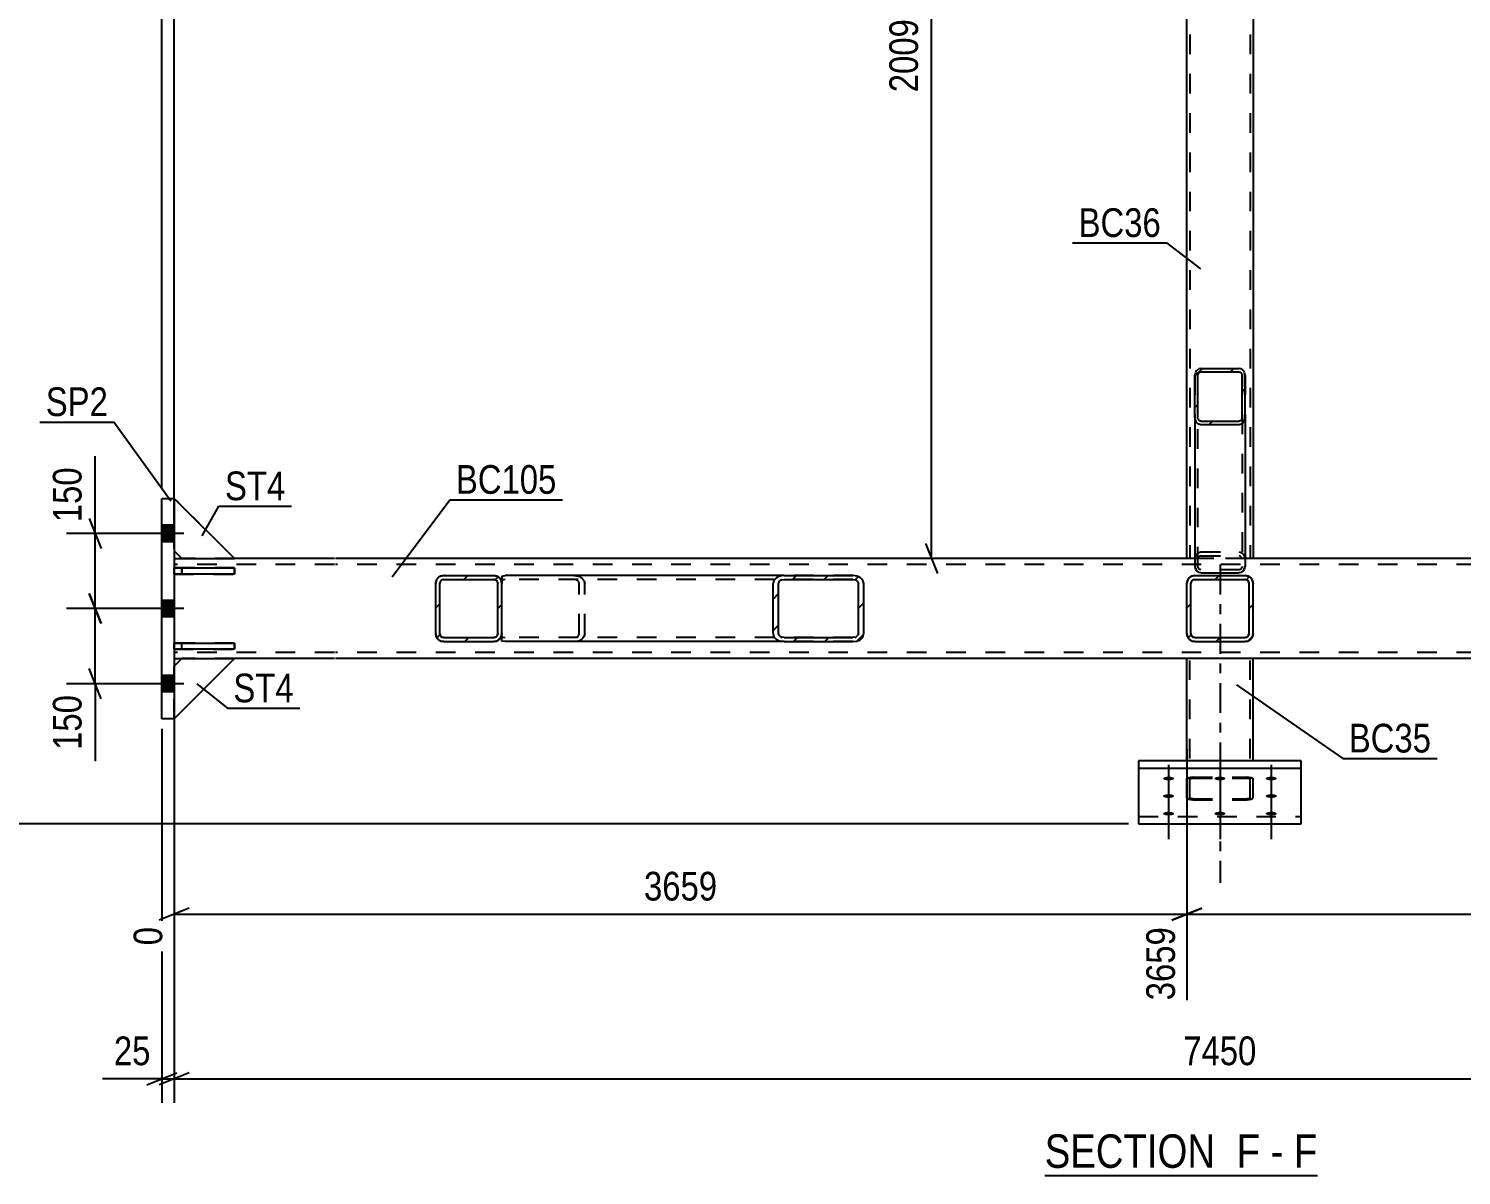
# Model space of a CAD drawing. Header units: millimetres. Extents: x -98 to 743, y -243 to 351.
# Drawn here: x 266.9 to 410, y 121.7 to 236.2 of the extents above; entities that cross this region are included whole.
import ezdxf

# ---------------------------------------------------------------- set-up
doc = ezdxf.new("R2010")
doc.units = ezdxf.units.MM
doc.linetypes.add('DXK_LINE_DOT2', pattern=[3.9198, 1.9599, -1.9599])
doc.linetypes.add('DXK_LINE_DOT3', pattern=[5.9187, 2.979, -0.9799, 0.9799, -0.9799])
doc.styles.add('Arial Narrow', font='ARIALN.TTF', dxfattribs={"height": 0.2})

# ---------------------------------------------------------------- blocks, each defined once
blk = doc.blocks.new('Unknown-389632146-16 - 25116')
at = {"color": 6, "linetype": 'Continuous'}
blk.add_line((368.37, 121.73), (395.59, 121.73), dxfattribs=at)
at = {"color": 0, "linetype": 'Continuous'}
for points in [[(386.48, 122.48), (386.48, 125.98), (368.37, 125.98), (368.37, 122.48)], [(389.87, 122.48), (389.87, 125.98), (387.53, 125.98), (387.53, 122.48)], [(392.19, 122.48), (392.19, 125.98), (390.92, 125.98), (390.92, 122.48)], [(395.59, 122.48), (395.59, 125.98), (393.24, 125.98), (393.24, 122.48)]]:
    blk.add_wipeout(points, dxfattribs=at)
at = {"color": 7, "linetype": 'Continuous', "style": 'Arial Narrow'}
for s, p in [('SECTION ', (368.37, 122.48)), ('F', (387.53, 122.48)), ('F', (393.24, 122.48)), ('-', (390.92, 122.48))]:
    blk.add_text(s, height=3.34, dxfattribs=at).set_placement(p)
blk = doc.blocks.new('Part-389632146-25126 - 25116')
at = {"linetype": 'Continuous'}
h = blk.add_hatch(dxfattribs=at)
h.set_pattern_fill('', scale=0.7, style=0, pattern_type=0)
h.set_pattern_definition([(45, (387.995, 196.748), (-1.57154, 1.57154), [])])
h.paths.add_polyline_path([(387.77, 196.7), (387.99, 196.75), (388.19, 196.89), (388.32, 197.11), (388.37, 197.37), (388.37, 201.62), (388.32, 201.87), (388.19, 202.09), (387.99, 202.24), (387.77, 202.29), (383.97, 202.29), (383.74, 202.24), (383.54, 202.09), (383.41, 201.87), (383.37, 201.62), (383.37, 197.37), (383.41, 197.11), (383.54, 196.89), (383.74, 196.75), (383.97, 196.7)])
h.paths.add_polyline_path([(383.85, 197.06), (383.75, 197.13), (383.69, 197.24), (383.67, 197.37), (383.67, 201.62), (383.69, 201.75), (383.75, 201.85), (383.85, 201.93), (383.97, 201.95), (387.77, 201.95), (387.88, 201.93), (387.98, 201.85), (388.04, 201.75), (388.07, 201.62), (388.07, 197.37), (388.04, 197.24), (387.98, 197.13), (387.88, 197.06), (387.77, 197.03), (383.97, 197.03)])
at = {"color": 2, "linetype": 'Continuous'}
for p, q in [((383.41, 201.87), (383.37, 201.62)), ((383.67, 201.62), (383.69, 201.75)), ((383.69, 201.75), (383.75, 201.85)), ((383.97, 202.29), (383.74, 202.24)), ((383.75, 201.85), (383.85, 201.93)), ((383.85, 201.93), (383.97, 201.95)), ((383.97, 202.29), (387.77, 202.29)), ((383.97, 201.95), (387.77, 201.95)), ((387.99, 202.24), (387.77, 202.29)), ((387.77, 201.95), (387.88, 201.93)), ((387.88, 201.93), (387.98, 201.85)), ((387.98, 201.85), (388.04, 201.75)), ((388.04, 201.75), (388.07, 201.62)), ((388.37, 201.62), (388.32, 201.87)), ((383.37, 197.37), (383.37, 201.62)), ((383.67, 197.37), (383.67, 201.62)), ((388.07, 197.37), (388.07, 201.62)), ((388.37, 197.37), (388.37, 201.62)), ((383.37, 197.37), (383.37, 182.51)), ((383.37, 197.37), (383.41, 197.11)), ((383.69, 197.24), (383.67, 197.37)), ((383.75, 197.13), (383.69, 197.24)), ((383.74, 196.75), (383.97, 196.7)), ((383.85, 197.06), (383.75, 197.13)), ((383.97, 197.03), (383.85, 197.06)), ((383.97, 197.03), (387.77, 197.03)), ((383.97, 196.7), (387.77, 196.7)), ((387.88, 197.06), (387.77, 197.03)), ((387.77, 196.7), (387.99, 196.75)), ((387.98, 197.13), (387.88, 197.06)), ((388.04, 197.24), (387.98, 197.13)), ((388.07, 197.37), (388.04, 197.24)), ((388.32, 197.11), (388.37, 197.37)), ((388.37, 197.37), (388.37, 182.51)), ((383.37, 182.51), (383.41, 182.28)), ((383.41, 182.28), (383.52, 182.12)), ((383.54, 182.07), (383.52, 182.12)), ((383.74, 181.93), (383.54, 182.07)), ((383.97, 181.88), (383.74, 181.93)), ((383.97, 181.88), (387.77, 181.88)), ((387.99, 181.93), (387.77, 181.88)), ((388.19, 182.07), (387.99, 181.93)), ((388.21, 182.12), (388.19, 182.07)), ((388.21, 182.12), (388.32, 182.28)), ((388.32, 182.28), (388.37, 182.51))]:
    blk.add_line(p, q, dxfattribs=at)
at = {"color": 7, "linetype": 'DXK_LINE_DOT2'}
for p, q in [((383.37, 201.62), (383.37, 197.37)), ((383.67, 182.51), (383.67, 201.62)), ((388.07, 201.62), (388.07, 182.51)), ((388.37, 201.62), (388.37, 197.37)), ((383.37, 183.32), (383.39, 183.32)), ((383.69, 183.32), (383.37, 183.32)), ((383.39, 183.32), (383.41, 183.49)), ((383.41, 183.49), (383.54, 183.75)), ((383.54, 183.75), (383.74, 183.93)), ((383.67, 183.32), (383.69, 183.32)), ((383.75, 183.46), (383.69, 183.33)), ((383.69, 183.33), (383.69, 183.32)), ((383.74, 183.93), (383.97, 183.99)), ((383.85, 183.55), (383.75, 183.46)), ((383.97, 183.58), (383.85, 183.55)), ((383.97, 183.99), (387.77, 183.99)), ((383.97, 183.58), (387.77, 183.58)), ((387.77, 183.99), (387.99, 183.93)), ((387.88, 183.55), (387.77, 183.58)), ((387.98, 183.46), (387.88, 183.55)), ((388.04, 183.33), (387.98, 183.46)), ((387.99, 183.93), (388.19, 183.75)), ((388.04, 183.32), (388.04, 183.33)), ((388.04, 183.32), (388.07, 183.32)), ((388.37, 183.32), (388.04, 183.32)), ((388.19, 183.75), (388.32, 183.49)), ((388.32, 183.49), (388.34, 183.32)), ((388.34, 183.32), (388.37, 183.32)), ((383.69, 182.39), (383.67, 182.51)), ((383.75, 182.29), (383.69, 182.39)), ((383.85, 182.23), (383.75, 182.29)), ((383.97, 182.2), (383.85, 182.23)), ((387.77, 182.2), (383.97, 182.2)), ((387.88, 182.23), (387.77, 182.2)), ((387.98, 182.29), (387.88, 182.23)), ((388.04, 182.39), (387.98, 182.29)), ((388.07, 182.51), (388.04, 182.39))]:
    blk.add_line(p, q, dxfattribs=at)
at = {"color": 2, "linetype": 'Continuous'}
for centre, start, end in [((384.01, 201.66), 115.8178, 160.5663), ((387.72, 201.66), 19.4337, 64.1822), ((384.01, 197.32), 199.4337, 244.1822), ((387.72, 197.32), 295.8178, 340.5663)]:
    blk.add_arc(centre, 0.64, start, end, dxfattribs=at)
blk = doc.blocks.new('Part-389632146-25118 - 25116')
at = {"linetype": 'Continuous'}
h = blk.add_hatch(dxfattribs=at)
h.set_pattern_fill('', scale=0.7, style=0, pattern_type=0)
h.set_pattern_definition([(45, (349.6279, 175.0765), (-1.57154, 1.57154), [])])
h.paths.add_polyline_path([(349.21, 175.02), (349.63, 175.08), (349.98, 175.25), (350.22, 175.51), (350.31, 175.82), (350.31, 180.82), (350.22, 181.12), (349.98, 181.38), (349.63, 181.55), (349.21, 181.62), (342.34, 181.62), (341.92, 181.55), (341.57, 181.38), (341.33, 181.12), (341.25, 180.82), (341.25, 175.82), (341.33, 175.51), (341.57, 175.25), (341.92, 175.08), (342.34, 175.02)])
h.paths.add_polyline_path([(342.13, 175.45), (341.96, 175.53), (341.84, 175.66), (341.79, 175.82), (341.79, 180.82), (341.84, 180.97), (341.96, 181.1), (342.13, 181.19), (342.34, 181.22), (349.21, 181.22), (349.42, 181.19), (349.6, 181.1), (349.71, 180.97), (349.76, 180.82), (349.76, 175.82), (349.71, 175.66), (349.6, 175.53), (349.42, 175.45), (349.21, 175.42), (342.34, 175.42)])
at = {"color": 2, "linetype": 'Continuous'}
for p, q in [((314.16, 181.57), (314.48, 181.62)), ((314.16, 181.57), (314.16, 180.82)), ((342.34, 181.62), (314.48, 181.62)), ((341.33, 181.12), (341.25, 180.82)), ((341.25, 175.82), (341.25, 180.82)), ((341.79, 180.82), (341.84, 180.97)), ((341.79, 175.82), (341.79, 180.82)), ((342.34, 181.62), (341.92, 181.55)), ((342.13, 181.19), (342.34, 181.22)), ((342.34, 181.62), (349.21, 181.62)), ((342.34, 181.22), (349.21, 181.22)), ((349.63, 181.55), (349.21, 181.62)), ((349.21, 181.22), (349.42, 181.19)), ((349.71, 180.97), (349.76, 180.82)), ((349.76, 175.82), (349.76, 180.82)), ((350.31, 180.82), (350.22, 181.12)), ((350.31, 175.82), (350.31, 180.82)), ((314.16, 175.08), (314.16, 175.82)), ((314.16, 175.06), (314.16, 175.08)), ((314.48, 175.02), (314.16, 175.06)), ((342.34, 175.02), (314.48, 175.02)), ((341.25, 175.82), (341.33, 175.51)), ((341.84, 175.66), (341.79, 175.82)), ((341.92, 175.08), (342.34, 175.02)), ((342.34, 175.42), (342.13, 175.45)), ((342.34, 175.42), (349.21, 175.42)), ((342.34, 175.02), (349.21, 175.02)), ((349.42, 175.45), (349.21, 175.42)), ((349.21, 175.02), (349.63, 175.08)), ((349.76, 175.82), (349.71, 175.66)), ((350.22, 175.51), (350.31, 175.82))]:
    blk.add_line(p, q, dxfattribs=at)
at = {"color": 7, "linetype": 'DXK_LINE_DOT2'}
for p, q in [((314.16, 181.57), (314.16, 181.13)), ((314.27, 181.19), (314.16, 181.13)), ((314.16, 175.25), (314.16, 180.82)), ((314.48, 181.22), (314.27, 181.19)), ((349.21, 181.22), (314.48, 181.22)), ((321.35, 181.62), (321.77, 181.55)), ((321.56, 181.19), (321.35, 181.22)), ((321.89, 180.82), (321.85, 180.97)), ((321.89, 175.82), (321.89, 180.82)), ((322.36, 181.12), (322.44, 180.82)), ((322.44, 175.82), (322.44, 180.82)), ((349.21, 181.62), (342.34, 181.62)), ((314.16, 175.5), (314.27, 175.45)), ((314.27, 175.45), (314.48, 175.42)), ((349.21, 175.42), (314.48, 175.42)), ((321.35, 175.42), (321.56, 175.45)), ((321.77, 175.08), (321.35, 175.02)), ((321.85, 175.66), (321.89, 175.82)), ((322.44, 175.82), (322.36, 175.51)), ((349.21, 175.02), (342.34, 175.02))]:
    blk.add_line(p, q, dxfattribs=at)
for centre, radius, start, end in [((321.43, 180.7), 0.501, 32.4105, 75.4453), ((321.51, 180.58), 1, 32.4105, 75.4453), ((321.43, 175.93), 0.501, 284.5547, 327.5895), ((321.51, 176.05), 1, 284.5547, 327.5895)]:
    blk.add_arc(centre, radius, start, end, dxfattribs=at)
at = {"color": 2, "linetype": 'Continuous'}
for centre, radius, start, end in [((342.18, 180.58), 1, 104.5547, 147.5895), ((342.26, 180.7), 0.501, 104.5547, 147.5895), ((349.29, 180.7), 0.501, 32.4105, 75.4453), ((349.38, 180.58), 1, 32.4105, 75.4453), ((342.18, 176.05), 1, 212.4105, 255.4453), ((342.26, 175.93), 0.501, 212.4105, 255.4453), ((349.29, 175.93), 0.501, 284.5547, 327.5895), ((349.38, 176.05), 1, 284.5547, 327.5895)]:
    blk.add_arc(centre, radius, start, end, dxfattribs=at)
blk = doc.blocks.new('Part-389632146-25120 - 25116')
at = {"linetype": 'Continuous'}
h = blk.add_hatch(dxfattribs=at)
h.set_pattern_fill('', scale=0.7, style=0, pattern_type=0)
h.set_pattern_definition([(45, (313.6663, 175.0765), (-1.57154, 1.57154), [])])
h.paths.add_polyline_path([(313.36, 175.02), (313.67, 175.08), (313.93, 175.25), (314.1, 175.51), (314.16, 175.82), (314.16, 180.82), (314.1, 181.12), (313.93, 181.38), (313.67, 181.55), (313.36, 181.62), (308.36, 181.62), (308.05, 181.55), (307.79, 181.38), (307.62, 181.12), (307.56, 180.82), (307.56, 175.82), (307.62, 175.51), (307.79, 175.25), (308.05, 175.08), (308.36, 175.02)])
h.paths.add_polyline_path([(308.21, 175.45), (308.08, 175.53), (307.99, 175.66), (307.96, 175.82), (307.96, 180.82), (307.99, 180.97), (308.08, 181.1), (308.21, 181.19), (308.36, 181.22), (313.36, 181.22), (313.51, 181.19), (313.64, 181.1), (313.73, 180.97), (313.76, 180.82), (313.76, 175.82), (313.73, 175.66), (313.64, 175.53), (313.51, 175.45), (313.36, 175.42), (308.36, 175.42)])
at = {"color": 7, "linetype": 'DXK_LINE_DOT2'}
for p, q in [((307.56, 180.82), (307.62, 181.12)), ((307.56, 175.82), (307.56, 180.82)), ((307.99, 180.97), (307.96, 180.82)), ((307.96, 175.82), (307.96, 180.82)), ((308.05, 181.55), (308.36, 181.62)), ((308.36, 181.22), (308.21, 181.19)), ((308.36, 181.62), (313.36, 181.62)), ((308.36, 181.22), (313.36, 181.22)), ((313.36, 181.62), (313.67, 181.55)), ((313.51, 181.19), (313.36, 181.22)), ((313.76, 180.82), (313.73, 180.97)), ((313.76, 175.82), (313.76, 180.82)), ((314.1, 181.12), (314.16, 180.82)), ((314.16, 175.82), (314.16, 180.82)), ((307.62, 175.51), (307.56, 175.82)), ((307.96, 175.82), (307.99, 175.66)), ((308.36, 175.02), (308.05, 175.08)), ((308.21, 175.45), (308.36, 175.42)), ((308.36, 175.42), (313.36, 175.42)), ((308.36, 175.02), (313.36, 175.02)), ((313.36, 175.42), (313.51, 175.45)), ((313.67, 175.08), (313.36, 175.02)), ((313.73, 175.66), (313.76, 175.82)), ((314.16, 175.82), (314.1, 175.51))]:
    blk.add_line(p, q, dxfattribs=at)
at = {"color": 2, "linetype": 'Continuous'}
for p, q in [((307.62, 181.12), (307.56, 180.82)), ((307.56, 175.82), (307.56, 180.82)), ((307.96, 180.82), (307.99, 180.97)), ((307.96, 175.82), (307.96, 180.82)), ((308.36, 181.62), (308.05, 181.55)), ((308.21, 181.19), (308.36, 181.22)), ((308.36, 181.62), (313.36, 181.62)), ((308.36, 181.22), (313.36, 181.22)), ((313.67, 181.55), (313.36, 181.62)), ((313.36, 181.22), (313.51, 181.19)), ((313.73, 180.97), (313.76, 180.82)), ((313.76, 175.82), (313.76, 180.82)), ((314.16, 180.82), (314.1, 181.12)), ((314.16, 175.82), (314.16, 180.82)), ((307.56, 175.82), (307.62, 175.51)), ((307.99, 175.66), (307.96, 175.82)), ((308.05, 175.08), (308.36, 175.02)), ((308.36, 175.42), (308.21, 175.45)), ((308.36, 175.42), (313.36, 175.42)), ((308.36, 175.02), (313.36, 175.02)), ((313.51, 175.45), (313.36, 175.42)), ((313.36, 175.02), (313.67, 175.08)), ((313.76, 175.82), (313.73, 175.66)), ((314.1, 175.51), (314.16, 175.82))]:
    blk.add_line(p, q, dxfattribs=at)
at = {"color": 7, "linetype": 'DXK_LINE_DOT2'}
for centre, radius, start, end in [((308.36, 180.82), 0.8, 112.5, 157.5), ((308.36, 180.82), 0.4, 112.5, 157.5), ((313.36, 180.82), 0.4, 22.5, 67.5), ((313.36, 180.82), 0.8, 22.5, 67.5), ((308.36, 175.82), 0.8, 202.5, 247.5), ((308.36, 175.82), 0.4, 202.5, 247.5), ((313.36, 175.82), 0.4, 292.5, 337.5), ((313.36, 175.82), 0.8, 292.5, 337.5)]:
    blk.add_arc(centre, radius, start, end, dxfattribs=at)
at = {"color": 2, "linetype": 'Continuous'}
for centre, radius, start, end in [((308.36, 180.82), 0.8, 112.5, 157.5), ((308.36, 180.82), 0.4, 112.5, 157.5), ((313.36, 180.82), 0.4, 22.5, 67.5), ((313.36, 180.82), 0.8, 22.5, 67.5), ((308.36, 175.82), 0.8, 202.5, 247.5), ((308.36, 175.82), 0.4, 202.5, 247.5), ((313.36, 175.82), 0.4, 292.5, 337.5), ((313.36, 175.82), 0.8, 292.5, 337.5)]:
    blk.add_arc(centre, radius, start, end, dxfattribs=at)
blk = doc.blocks.new('Part-389632146-25123 - 25116')
at = {"color": 7, "linetype": 'DXK_LINE_DOT3'}
blk.add_line((385.87, 182.71), (385.87, 150.95), dxfattribs=at)
at = {"color": 2, "linetype": 'Continuous'}
for p, q in [((382.57, 163.13), (382.57, 173.32)), ((389.17, 163.13), (389.17, 173.32))]:
    blk.add_line(p, q, dxfattribs=at)
at = {"color": 7, "linetype": 'DXK_LINE_DOT2'}
for p, q in [((389.17, 173.32), (382.57, 173.32)), ((382.87, 159.43), (382.87, 173.32)), ((388.87, 159.43), (388.87, 173.32)), ((382.57, 159.43), (382.57, 163.13)), ((389.17, 159.43), (389.17, 163.13)), ((382.61, 161.35), (382.57, 161.27)), ((382.74, 161.42), (382.61, 161.35)), ((382.94, 161.46), (382.74, 161.42)), ((382.87, 161.27), (382.89, 161.31)), ((382.89, 161.31), (382.95, 161.34)), ((383.17, 161.48), (382.94, 161.46)), ((382.95, 161.34), (383.05, 161.37)), ((383.05, 161.37), (383.17, 161.37)), ((383.17, 161.48), (388.57, 161.48)), ((383.17, 161.37), (388.57, 161.37)), ((388.79, 161.46), (388.57, 161.48)), ((388.57, 161.37), (388.68, 161.37)), ((388.68, 161.37), (388.78, 161.34)), ((388.78, 161.34), (388.84, 161.31)), ((388.99, 161.42), (388.79, 161.46)), ((388.84, 161.31), (388.87, 161.27)), ((389.12, 161.35), (388.99, 161.42)), ((389.17, 161.27), (389.12, 161.35)), ((382.57, 159.43), (382.61, 159.35)), ((382.61, 159.35), (382.74, 159.28)), ((382.74, 159.28), (382.94, 159.24)), ((382.89, 159.39), (382.87, 159.43)), ((382.95, 159.35), (382.89, 159.39)), ((382.94, 159.24), (383.17, 159.22)), ((383.05, 159.33), (382.95, 159.35)), ((383.17, 159.32), (383.05, 159.33)), ((383.17, 159.32), (388.57, 159.32)), ((383.17, 159.22), (388.57, 159.22)), ((388.68, 159.33), (388.57, 159.32)), ((388.57, 159.22), (388.79, 159.24)), ((388.78, 159.35), (388.68, 159.33)), ((388.84, 159.39), (388.78, 159.35)), ((388.79, 159.24), (388.99, 159.28)), ((388.87, 159.43), (388.84, 159.39)), ((388.99, 159.28), (389.12, 159.35)), ((389.12, 159.35), (389.17, 159.43))]:
    blk.add_line(p, q, dxfattribs=at)
blk = doc.blocks.new('Part-389632146-25134 - 25116')
at = {"color": 2, "linetype": 'Continuous'}
for p, q in [((280.21, 167.32), (280.21, 189.32)), ((280.21, 189.32), (281.46, 189.32)), ((281.46, 189.32), (281.46, 167.32)), ((281.46, 167.32), (280.21, 167.32))]:
    blk.add_line(p, q, dxfattribs=at)
blk = doc.blocks.new('Bolt-389632146-25201 - 25116')
at = {"linetype": 'Continuous'}
for points in [[(280.21, 186.64), (280.21, 184.99), (281.46, 184.99), (281.46, 186.64)], [(280.21, 186.64), (280.21, 184.99), (281.46, 184.99), (281.46, 186.64)], [(280.21, 186.64), (280.21, 184.99), (281.46, 184.99), (281.46, 186.64)], [(280.21, 186.64), (280.21, 184.99), (281.46, 184.99), (281.46, 186.64)], [(280.21, 179.14), (280.21, 177.49), (281.46, 177.49), (281.46, 179.14)], [(280.21, 179.14), (280.21, 177.49), (281.46, 177.49), (281.46, 179.14)], [(280.21, 171.64), (280.21, 169.99), (281.46, 169.99), (281.46, 171.64)], [(280.21, 171.64), (280.21, 169.99), (281.46, 169.99), (281.46, 171.64)], [(280.21, 171.64), (280.21, 169.99), (281.46, 169.99), (281.46, 171.64)], [(280.21, 171.64), (280.21, 169.99), (281.46, 169.99), (281.46, 171.64)]]:
    blk.add_hatch(color=1, dxfattribs=at).paths.add_polyline_path(points)
at = {"color": 1, "linetype": 'Continuous'}
for p, q in [((281.46, 186.64), (280.21, 186.64)), ((281.46, 186.64), (280.21, 186.64)), ((281.46, 186.64), (280.21, 186.64)), ((281.46, 186.64), (280.21, 186.64)), ((282.41, 185.82), (276.46, 185.82)), ((282.41, 185.82), (276.46, 185.82)), ((282.41, 185.82), (276.46, 185.82)), ((282.41, 185.82), (276.46, 185.82)), ((281.46, 184.99), (280.21, 184.99)), ((281.46, 184.99), (280.21, 184.99)), ((281.46, 184.99), (280.21, 184.99)), ((281.46, 184.99), (280.21, 184.99)), ((281.46, 179.14), (280.21, 179.14)), ((281.46, 179.14), (280.21, 179.14)), ((282.41, 178.32), (276.46, 178.32)), ((282.41, 178.32), (276.46, 178.32)), ((281.46, 177.49), (280.21, 177.49)), ((281.46, 177.49), (280.21, 177.49)), ((282.41, 170.82), (276.46, 170.82)), ((282.41, 170.82), (276.46, 170.82)), ((282.41, 170.82), (276.46, 170.82)), ((282.41, 170.82), (276.46, 170.82)), ((281.46, 171.64), (280.21, 171.64)), ((281.46, 171.64), (280.21, 171.64)), ((281.46, 171.64), (280.21, 171.64)), ((281.46, 171.64), (280.21, 171.64)), ((281.46, 169.99), (280.21, 169.99)), ((281.46, 169.99), (280.21, 169.99)), ((281.46, 169.99), (280.21, 169.99)), ((281.46, 169.99), (280.21, 169.99))]:
    blk.add_line(p, q, dxfattribs=at)
blk = doc.blocks.new('Bolt-389632146-25205 - 25116')
at = {"linetype": 'Continuous'}
for points in [[(380.74, 161.54), (380.85, 161.53), (380.96, 161.52), (381.06, 161.5), (381.15, 161.48), (381.22, 161.44), (381.26, 161.41), (381.29, 161.37), (381.29, 161.33), (381.26, 161.29), (381.22, 161.26), (381.15, 161.22), (381.06, 161.2), (380.96, 161.18), (380.85, 161.17), (380.74, 161.16), (380.63, 161.17), (380.52, 161.18), (380.42, 161.2), (380.33, 161.22), (380.26, 161.26), (380.22, 161.29), (380.19, 161.33), (380.19, 161.37), (380.22, 161.41), (380.26, 161.44), (380.33, 161.48), (380.42, 161.5), (380.52, 161.52), (380.63, 161.53)], [(385.87, 161.54), (385.98, 161.53), (386.09, 161.52), (386.19, 161.5), (386.27, 161.48), (386.34, 161.44), (386.39, 161.41), (386.41, 161.37), (386.41, 161.33), (386.39, 161.29), (386.34, 161.26), (386.27, 161.22), (386.19, 161.2), (386.09, 161.18), (385.98, 161.17), (385.87, 161.16), (385.75, 161.17), (385.64, 161.18), (385.54, 161.2), (385.46, 161.22), (385.39, 161.26), (385.34, 161.29), (385.32, 161.33), (385.32, 161.37), (385.34, 161.41), (385.39, 161.44), (385.46, 161.48), (385.54, 161.5), (385.64, 161.52), (385.75, 161.53)], [(390.99, 161.54), (391.1, 161.53), (391.21, 161.52), (391.31, 161.5), (391.4, 161.48), (391.47, 161.44), (391.51, 161.41), (391.54, 161.37), (391.54, 161.33), (391.51, 161.29), (391.47, 161.26), (391.4, 161.22), (391.31, 161.2), (391.21, 161.18), (391.1, 161.17), (390.99, 161.16), (390.88, 161.17), (390.77, 161.18), (390.67, 161.2), (390.58, 161.22), (390.51, 161.26), (390.47, 161.29), (390.44, 161.33), (390.44, 161.37), (390.47, 161.41), (390.51, 161.44), (390.58, 161.48), (390.67, 161.5), (390.77, 161.52), (390.88, 161.53)], [(380.74, 159.79), (380.85, 159.78), (380.96, 159.77), (381.06, 159.75), (381.15, 159.72), (381.22, 159.69), (381.26, 159.66), (381.29, 159.62), (381.29, 159.58), (381.26, 159.54), (381.22, 159.5), (381.15, 159.47), (381.06, 159.44), (380.96, 159.43), (380.85, 159.41), (380.74, 159.41), (380.63, 159.41), (380.52, 159.43), (380.42, 159.44), (380.33, 159.47), (380.26, 159.5), (380.22, 159.54), (380.19, 159.58), (380.19, 159.62), (380.22, 159.66), (380.26, 159.69), (380.33, 159.72), (380.42, 159.75), (380.52, 159.77), (380.63, 159.78)], [(390.99, 159.79), (391.1, 159.78), (391.21, 159.77), (391.31, 159.75), (391.4, 159.72), (391.47, 159.69), (391.51, 159.66), (391.54, 159.62), (391.54, 159.58), (391.51, 159.54), (391.47, 159.5), (391.4, 159.47), (391.31, 159.44), (391.21, 159.43), (391.1, 159.41), (390.99, 159.41), (390.88, 159.41), (390.77, 159.43), (390.67, 159.44), (390.58, 159.47), (390.51, 159.5), (390.47, 159.54), (390.44, 159.58), (390.44, 159.62), (390.47, 159.66), (390.51, 159.69), (390.58, 159.72), (390.67, 159.75), (390.77, 159.77), (390.88, 159.78)], [(380.74, 158.03), (380.85, 158.03), (380.96, 158.02), (381.06, 158), (381.15, 157.97), (381.22, 157.94), (381.26, 157.9), (381.29, 157.86), (381.29, 157.82), (381.26, 157.79), (381.22, 157.75), (381.15, 157.72), (381.06, 157.69), (380.96, 157.67), (380.85, 157.66), (380.74, 157.66), (380.63, 157.66), (380.52, 157.67), (380.42, 157.69), (380.33, 157.72), (380.26, 157.75), (380.22, 157.79), (380.19, 157.82), (380.19, 157.86), (380.22, 157.9), (380.26, 157.94), (380.33, 157.97), (380.42, 158), (380.52, 158.02), (380.63, 158.03)], [(385.87, 158.03), (385.98, 158.03), (386.09, 158.02), (386.19, 158), (386.27, 157.97), (386.34, 157.94), (386.39, 157.9), (386.41, 157.86), (386.41, 157.82), (386.39, 157.79), (386.34, 157.75), (386.27, 157.72), (386.19, 157.69), (386.09, 157.67), (385.98, 157.66), (385.87, 157.66), (385.75, 157.66), (385.64, 157.67), (385.54, 157.69), (385.46, 157.72), (385.39, 157.75), (385.34, 157.79), (385.32, 157.82), (385.32, 157.86), (385.34, 157.9), (385.39, 157.94), (385.46, 157.97), (385.54, 158), (385.64, 158.02), (385.75, 158.03)], [(390.99, 158.03), (391.1, 158.03), (391.21, 158.02), (391.31, 158), (391.4, 157.97), (391.47, 157.94), (391.51, 157.9), (391.54, 157.86), (391.54, 157.82), (391.51, 157.79), (391.47, 157.75), (391.4, 157.72), (391.31, 157.69), (391.21, 157.67), (391.1, 157.66), (390.99, 157.66), (390.88, 157.66), (390.77, 157.67), (390.67, 157.69), (390.58, 157.72), (390.51, 157.75), (390.47, 157.79), (390.44, 157.82), (390.44, 157.86), (390.47, 157.9), (390.51, 157.94), (390.58, 157.97), (390.67, 158), (390.77, 158.02), (390.88, 158.03)]]:
    blk.add_hatch(color=1, dxfattribs=at).paths.add_polyline_path(points)
at = {"color": 1, "linetype": 'Continuous'}
for p, q in [((380.74, 162.71), (380.74, 158.81)), ((385.87, 162.71), (385.87, 158.81)), ((390.99, 162.71), (390.99, 158.81)), ((380.74, 160.96), (380.74, 157.06)), ((390.99, 160.96), (390.99, 157.06)), ((380.74, 159.21), (380.74, 155.31)), ((385.87, 159.21), (385.87, 155.31)), ((390.99, 159.21), (390.99, 155.31))]:
    blk.add_line(p, q, dxfattribs=at)
blk = doc.blocks.new('Part-389632146-25147 - 25116')
at = {"color": 7, "linetype": 'DXK_LINE_DOT2'}
for p, q in [((287.46, 182.37), (281.46, 182.37)), ((281.46, 182.37), (281.46, 181.77)), ((281.46, 181.77), (287.46, 181.77)), ((282.21, 182.37), (282.21, 181.77)), ((287.46, 181.77), (287.46, 182.37))]:
    blk.add_line(p, q, dxfattribs=at)
blk = doc.blocks.new('Part-389632146-25148 - 25116')
at = {"color": 7, "linetype": 'DXK_LINE_DOT2'}
for p, q in [((287.46, 174.87), (281.46, 174.87)), ((281.46, 174.87), (281.46, 174.27)), ((282.21, 174.27), (282.21, 174.87)), ((287.46, 174.27), (287.46, 174.87)), ((281.46, 174.27), (287.46, 174.27))]:
    blk.add_line(p, q, dxfattribs=at)
blk = doc.blocks.new('Part-389632146-25149 - 25116')
at = {"color": 2, "linetype": 'Continuous'}
for p, q in [((281.46, 182.37), (287.46, 182.37)), ((281.46, 181.77), (281.46, 182.37)), ((287.46, 181.77), (281.46, 181.77)), ((287.46, 182.37), (287.46, 181.77))]:
    blk.add_line(p, q, dxfattribs=at)
at = {"color": 7, "linetype": 'DXK_LINE_DOT2'}
blk.add_line((282.21, 181.77), (282.21, 182.37), dxfattribs=at)
blk = doc.blocks.new('Part-389632146-25150 - 25116')
at = {"color": 2, "linetype": 'Continuous'}
for p, q in [((281.46, 174.87), (287.46, 174.87)), ((281.46, 174.27), (281.46, 174.87)), ((287.46, 174.87), (287.46, 174.27)), ((287.46, 174.27), (281.46, 174.27))]:
    blk.add_line(p, q, dxfattribs=at)
at = {"color": 7, "linetype": 'DXK_LINE_DOT2'}
blk.add_line((282.21, 174.27), (282.21, 174.87), dxfattribs=at)
blk = doc.blocks.new('Part-389632146-25151 - 25116')
at = {"color": 7, "linetype": 'DXK_LINE_DOT2'}
for p, q in [((281.46, 172.57), (282.21, 173.32)), ((287.46, 173.32), (281.46, 167.32)), ((282.21, 173.32), (287.46, 173.32)), ((281.46, 167.32), (281.46, 172.57))]:
    blk.add_line(p, q, dxfattribs=at)
blk = doc.blocks.new('Part-389632146-25152 - 25116')
at = {"color": 2, "linetype": 'Continuous'}
for p, q in [((281.46, 172.57), (282.21, 173.32)), ((287.46, 173.32), (281.46, 167.32)), ((282.21, 173.32), (287.46, 173.32))]:
    blk.add_line(p, q, dxfattribs=at)
at = {"color": 7, "linetype": 'DXK_LINE_DOT2'}
blk.add_line((281.46, 167.32), (281.46, 172.57), dxfattribs=at)
blk = doc.blocks.new('Part-389632146-25153 - 25116')
at = {"color": 7, "linetype": 'DXK_LINE_DOT2'}
for p, q in [((281.46, 172.57), (282.21, 173.32)), ((287.46, 173.32), (281.46, 167.32)), ((282.21, 173.32), (287.46, 173.32)), ((281.46, 167.32), (281.46, 172.57))]:
    blk.add_line(p, q, dxfattribs=at)
blk = doc.blocks.new('Part-389632146-25154 - 25116')
at = {"color": 7, "linetype": 'DXK_LINE_DOT2'}
for p, q in [((287.46, 183.32), (281.46, 189.32)), ((281.46, 189.32), (281.46, 184.07)), ((281.46, 184.07), (282.21, 183.32)), ((282.21, 183.32), (287.46, 183.32))]:
    blk.add_line(p, q, dxfattribs=at)
blk = doc.blocks.new('Part-389632146-25155 - 25116')
at = {"color": 2, "linetype": 'Continuous'}
for p, q in [((287.46, 183.32), (281.46, 189.32)), ((281.46, 184.07), (282.21, 183.32)), ((282.21, 183.32), (287.46, 183.32))]:
    blk.add_line(p, q, dxfattribs=at)
at = {"color": 7, "linetype": 'DXK_LINE_DOT2'}
blk.add_line((281.46, 189.32), (281.46, 184.07), dxfattribs=at)
blk = doc.blocks.new('Part-389632146-25156 - 25116')
at = {"color": 7, "linetype": 'DXK_LINE_DOT2'}
for p, q in [((287.46, 183.32), (281.46, 189.32)), ((281.46, 189.32), (281.46, 184.07)), ((281.46, 184.07), (282.21, 183.32)), ((282.21, 183.32), (287.46, 183.32))]:
    blk.add_line(p, q, dxfattribs=at)
blk = doc.blocks.new('Part-389632146-25159 - 25116')
at = {"color": 2, "linetype": 'Continuous'}
for p, q in [((393.99, 163.13), (377.74, 163.13)), ((377.74, 163.13), (377.74, 156.82)), ((393.99, 156.82), (393.99, 163.13)), ((377.74, 162.38), (393.99, 162.38)), ((377.74, 156.82), (393.99, 156.82))]:
    blk.add_line(p, q, dxfattribs=at)
at = {"color": 7, "linetype": 'DXK_LINE_DOT2'}
blk.add_line((377.74, 157.57), (393.99, 157.57), dxfattribs=at)
blk = doc.blocks.new('Part-389632146-25177 - 25116')
at = {"linetype": 'Continuous'}
h = blk.add_hatch(dxfattribs=at)
h.set_pattern_fill('', scale=0.7, style=0, pattern_type=0)
h.set_pattern_definition([(45, (388.6713, 175.0765), (-1.57154, 1.57154), [])])
h.paths.add_polyline_path([(388.37, 175.02), (388.67, 175.08), (388.93, 175.25), (389.1, 175.51), (389.17, 175.82), (389.17, 180.82), (389.1, 181.12), (388.93, 181.38), (388.67, 181.55), (388.37, 181.62), (383.37, 181.62), (383.06, 181.55), (382.8, 181.38), (382.63, 181.12), (382.57, 180.82), (382.57, 175.82), (382.63, 175.51), (382.8, 175.25), (383.06, 175.08), (383.37, 175.02)])
h.paths.add_polyline_path([(383.21, 175.45), (383.08, 175.53), (383, 175.66), (382.97, 175.82), (382.97, 180.82), (383, 180.97), (383.08, 181.1), (383.21, 181.19), (383.37, 181.22), (388.37, 181.22), (388.52, 181.19), (388.65, 181.1), (388.73, 180.97), (388.77, 180.82), (388.77, 175.82), (388.73, 175.66), (388.65, 175.53), (388.52, 175.45), (388.37, 175.42), (383.37, 175.42)])
at = {"color": 7, "linetype": 'DXK_LINE_DOT2'}
for p, q in [((382.57, 180.82), (382.63, 181.12)), ((382.57, 175.82), (382.57, 180.82)), ((383, 180.97), (382.97, 180.82)), ((382.97, 175.82), (382.97, 180.82)), ((383.06, 181.55), (383.37, 181.62)), ((383.37, 181.22), (383.21, 181.19)), ((383.37, 181.62), (388.37, 181.62)), ((383.37, 181.22), (388.37, 181.22)), ((388.37, 181.62), (388.67, 181.55)), ((388.52, 181.19), (388.37, 181.22)), ((388.77, 180.82), (388.73, 180.97)), ((388.77, 175.82), (388.77, 180.82)), ((389.1, 181.12), (389.17, 180.82)), ((389.17, 175.82), (389.17, 180.82)), ((382.63, 175.51), (382.57, 175.82)), ((382.97, 175.82), (383, 175.66)), ((383.37, 175.02), (383.06, 175.08)), ((383.21, 175.45), (383.37, 175.42)), ((383.37, 175.42), (388.37, 175.42)), ((383.37, 175.02), (388.37, 175.02)), ((388.37, 175.42), (388.52, 175.45)), ((388.67, 175.08), (388.37, 175.02)), ((388.73, 175.66), (388.77, 175.82)), ((389.17, 175.82), (389.1, 175.51))]:
    blk.add_line(p, q, dxfattribs=at)
at = {"color": 2, "linetype": 'Continuous'}
for p, q in [((382.63, 181.12), (382.57, 180.82)), ((382.57, 175.82), (382.57, 180.82)), ((382.97, 180.82), (383, 180.97)), ((382.97, 175.82), (382.97, 180.82)), ((383.37, 181.62), (383.06, 181.55)), ((383.21, 181.19), (383.37, 181.22)), ((383.37, 181.62), (388.37, 181.62)), ((383.37, 181.22), (388.37, 181.22)), ((388.67, 181.55), (388.37, 181.62)), ((388.37, 181.22), (388.52, 181.19)), ((388.73, 180.97), (388.77, 180.82)), ((388.77, 175.82), (388.77, 180.82)), ((389.17, 180.82), (389.1, 181.12)), ((389.17, 175.82), (389.17, 180.82)), ((382.57, 175.82), (382.63, 175.51)), ((383, 175.66), (382.97, 175.82)), ((383.06, 175.08), (383.37, 175.02)), ((383.37, 175.42), (383.21, 175.45)), ((383.37, 175.42), (388.37, 175.42)), ((383.37, 175.02), (388.37, 175.02)), ((388.52, 175.45), (388.37, 175.42)), ((388.37, 175.02), (388.67, 175.08)), ((388.77, 175.82), (388.73, 175.66)), ((389.1, 175.51), (389.17, 175.82))]:
    blk.add_line(p, q, dxfattribs=at)
at = {"color": 7, "linetype": 'DXK_LINE_DOT2'}
for centre, radius, start, end in [((383.37, 180.82), 0.8, 112.5, 157.5), ((383.37, 180.82), 0.4, 112.5, 157.5), ((388.37, 180.82), 0.4, 22.5, 67.5), ((388.37, 180.82), 0.8, 22.5, 67.5), ((383.37, 175.82), 0.8, 202.5, 247.5), ((383.37, 175.82), 0.4, 202.5, 247.5), ((388.37, 175.82), 0.4, 292.5, 337.5), ((388.37, 175.82), 0.8, 292.5, 337.5)]:
    blk.add_arc(centre, radius, start, end, dxfattribs=at)
at = {"color": 2, "linetype": 'Continuous'}
for centre, radius, start, end in [((383.37, 180.82), 0.8, 112.5, 157.5), ((383.37, 180.82), 0.4, 112.5, 157.5), ((388.37, 180.82), 0.4, 22.5, 67.5), ((388.37, 180.82), 0.8, 22.5, 67.5), ((383.37, 175.82), 0.8, 202.5, 247.5), ((383.37, 175.82), 0.4, 202.5, 247.5), ((388.37, 175.82), 0.4, 292.5, 337.5), ((388.37, 175.82), 0.8, 292.5, 337.5)]:
    blk.add_arc(centre, radius, start, end, dxfattribs=at)
blk = doc.blocks.new('Part-389632146-25179 - 25116')
at = {"color": 7, "linetype": 'DXK_LINE_DOT2'}
for p, q in [((382.61, 282.83), (382.57, 282.66)), ((382.57, 282.66), (382.57, 277.68)), ((382.74, 282.98), (382.61, 282.83)), ((382.94, 283.08), (382.74, 282.98)), ((382.87, 282.66), (382.89, 282.74)), ((382.87, 282.66), (382.87, 183.32)), ((382.89, 282.74), (382.95, 282.82)), ((383.17, 283.11), (382.94, 283.08)), ((382.95, 282.82), (383.05, 282.87)), ((383.05, 282.87), (383.17, 282.88)), ((388.57, 283.11), (383.17, 283.11)), ((388.57, 282.88), (383.17, 282.88)), ((388.79, 283.08), (388.57, 283.11)), ((388.57, 282.88), (388.68, 282.87)), ((388.68, 282.87), (388.78, 282.82)), ((388.78, 282.82), (388.84, 282.74)), ((388.99, 282.98), (388.79, 283.08)), ((388.84, 282.74), (388.87, 282.66)), ((388.87, 282.66), (388.87, 183.32)), ((389.12, 282.83), (388.99, 282.98)), ((389.17, 282.66), (389.12, 282.83)), ((389.17, 282.66), (389.17, 277.68)), ((382.57, 278.56), (382.61, 278.39)), ((382.61, 278.39), (382.74, 278.24)), ((382.74, 278.24), (382.94, 278.14)), ((382.89, 278.48), (382.87, 278.56)), ((382.95, 278.4), (382.89, 278.48)), ((382.94, 278.14), (383.17, 278.11)), ((383.05, 278.35), (382.95, 278.4)), ((383.17, 278.34), (383.05, 278.35)), ((388.57, 278.34), (383.17, 278.34)), ((388.57, 278.11), (383.17, 278.11)), ((388.68, 278.35), (388.57, 278.34)), ((388.57, 278.11), (388.79, 278.14)), ((388.78, 278.4), (388.68, 278.35)), ((388.84, 278.48), (388.78, 278.4)), ((388.79, 278.14), (388.99, 278.24)), ((388.87, 278.56), (388.84, 278.48)), ((388.99, 278.24), (389.12, 278.39)), ((389.12, 278.39), (389.17, 278.56)), ((389.17, 183.32), (382.57, 183.32))]:
    blk.add_line(p, q, dxfattribs=at)
at = {"color": 2, "linetype": 'Continuous'}
for p, q in [((382.57, 183.32), (382.57, 277.68)), ((389.17, 277.68), (389.17, 183.32))]:
    blk.add_line(p, q, dxfattribs=at)
blk = doc.blocks.new('Part-389632146-25181 - 25116')
at = {"color": 2, "linetype": 'Continuous'}
for p, q in [((281.46, 183.32), (282.21, 183.32)), ((297.46, 183.32), (287.46, 183.32)), ((383.37, 183.32), (297.56, 183.32)), ((474.16, 183.32), (388.37, 183.32)), ((281.46, 173.32), (282.21, 173.32)), ((297.46, 173.32), (287.46, 173.32)), ((474.16, 173.32), (297.56, 173.32))]:
    blk.add_line(p, q, dxfattribs=at)
at = {"color": 7, "linetype": 'DXK_LINE_DOT2'}
for p, q in [((281.46, 183.32), (281.46, 173.32)), ((287.46, 183.32), (282.21, 183.32)), ((388.37, 183.32), (383.37, 183.32)), ((297.46, 182.72), (281.46, 182.72)), ((474.16, 182.72), (297.56, 182.72)), ((297.46, 173.92), (281.46, 173.92)), ((287.46, 173.32), (282.21, 173.32)), ((474.16, 173.92), (297.56, 173.92))]:
    blk.add_line(p, q, dxfattribs=at)
blk = doc.blocks.new('StraightDimension-389632146-38205 - 25116')
at = {"color": 7, "linetype": 'Continuous'}
for p, q in [((272.95, 179.82), (274.15, 176.82)), ((277.31, 178.32), (270.7, 178.32)), ((273.55, 170.82), (273.55, 178.32)), ((274.15, 169.32), (272.95, 172.32)), ((277.31, 170.82), (270.7, 170.82)), ((273.55, 170.82), (273.55, 163.08)), ((273.55, 170.82), (273.55, 163.08))]:
    blk.add_line(p, q, dxfattribs=at)
at = {"color": 0}
blk.add_wipeout([(272.8, 170.29), (268.6, 170.29), (268.6, 163.61), (272.8, 163.61)], dxfattribs=at)
at = {"color": 3, "style": 'Arial Narrow'}
blk.add_text('150', height=2.863, rotation=90.0002, dxfattribs=at).set_placement((272.2, 164.21))
blk = doc.blocks.new('StraightDimension-389632146-38204 - 25116')
at = {"color": 7, "linetype": 'Continuous'}
for p, q in [((273.55, 185.82), (273.55, 193.55)), ((273.55, 185.82), (273.55, 193.55)), ((272.95, 187.32), (274.15, 184.32)), ((277.31, 185.82), (270.7, 185.82)), ((273.55, 178.32), (273.55, 185.82)), ((274.15, 176.82), (272.95, 179.82)), ((277.31, 178.32), (270.7, 178.32))]:
    blk.add_line(p, q, dxfattribs=at)
at = {"color": 0}
blk.add_wipeout([(272.8, 193.02), (268.6, 193.02), (268.6, 186.34), (272.8, 186.34)], dxfattribs=at)
at = {"color": 3, "style": 'Arial Narrow'}
blk.add_text('150', height=2.863, rotation=90.0002, dxfattribs=at).set_placement((272.2, 186.94))
blk = doc.blocks.new('StraightDimension-389632146-38274 - 25116')
at = {"color": 7, "linetype": 'Continuous'}
for p, q in [((280.21, 166.32), (280.21, 128.98)), ((281.46, 166.32), (281.46, 128.98)), ((278.71, 130.78), (281.71, 131.98)), ((282.96, 131.98), (279.96, 130.78)), ((280.21, 131.38), (274.3, 131.38)), ((280.21, 131.38), (274.3, 131.38)), ((280.21, 131.38), (281.46, 131.38))]:
    blk.add_line(p, q, dxfattribs=at)
at = {"color": 0}
blk.add_wipeout([(279.69, 132.13), (279.69, 136.33), (274.83, 136.33), (274.83, 132.13)], dxfattribs=at)
at = {"color": 3, "style": 'Arial Narrow'}
blk.add_text('25', height=2.863, dxfattribs=at).set_placement((275.43, 132.73))
blk = doc.blocks.new('StraightDimension-389632146-38252 - 25116')
at = {"color": 7, "linetype": 'Continuous'}
for p, q in [((281.46, 172.32), (281.46, 144.7)), ((382.57, 164.27), (382.57, 139.21)), ((282.96, 148.42), (279.96, 147.22)), ((281.46, 147.82), (382.57, 147.82)), ((381.07, 147.22), (384.07, 148.42))]:
    blk.add_line(p, q, dxfattribs=at)
at = {"color": 0}
blk.add_wipeout([(336.27, 148.57), (336.27, 152.77), (327.76, 152.77), (327.76, 148.57)], dxfattribs=at)
at = {"color": 3, "style": 'Arial Narrow'}
blk.add_text('3659', height=2.863, dxfattribs=at).set_placement((328.36, 149.17))
at = {"color": 0, "linetype": 'Continuous'}
for points in [[(280.86, 147.12), (276.66, 147.12), (276.66, 144.1), (280.86, 144.1)], [(381.97, 147.12), (377.77, 147.12), (377.77, 138.61), (381.97, 138.61)]]:
    blk.add_wipeout(points, dxfattribs=at)
at = {"color": 3, "linetype": 'Continuous', "style": 'Arial Narrow'}
for s, height, p in [('0', 2.86, (280.26, 144.7)), ('3659', 2.863, (381.37, 139.21))]:
    blk.add_text(s, height=height, rotation=90.0002, dxfattribs=at).set_placement(p)
blk = doc.blocks.new('StraightDimension-389632146-26929 - 25116')
at = {"color": 7, "linetype": 'Continuous'}
for p, q in [((264.82, 282.25), (263.62, 285.25)), ((381.07, 283.75), (261.37, 283.75)), ((264.22, 156.82), (264.22, 283.75)), ((263.62, 158.32), (264.82, 155.32)), ((376.74, 156.82), (261.37, 156.82))]:
    blk.add_line(p, q, dxfattribs=at)
at = {"color": 0}
blk.add_wipeout([(263.47, 224.54), (259.27, 224.54), (259.27, 216.03), (263.47, 216.03)], dxfattribs=at)
at = {"color": 3, "style": 'Arial Narrow'}
blk.add_text('2539', height=2.863, rotation=90.0002, dxfattribs=at).set_placement((262.87, 216.63))
blk = doc.blocks.new('StraightDimension-389632146-38251 - 25116')
at = {"color": 7, "linetype": 'Continuous'}
for p, q in [((490.26, 172.32), (490.26, 139.21)), ((382.57, 164.27), (382.57, 139.21)), ((384.07, 148.42), (381.07, 147.22)), ((382.57, 147.82), (490.26, 147.82)), ((488.76, 147.22), (491.76, 148.42))]:
    blk.add_line(p, q, dxfattribs=at)
at = {"color": 0}
blk.add_wipeout([(440.67, 148.57), (440.67, 152.77), (432.16, 152.77), (432.16, 148.57)], dxfattribs=at)
at = {"color": 3, "style": 'Arial Narrow'}
blk.add_text('3791', height=2.863, dxfattribs=at).set_placement((432.76, 149.17))
at = {"color": 0, "linetype": 'Continuous'}
blk.add_wipeout([(489.66, 147.12), (485.46, 147.12), (485.46, 138.61), (489.66, 138.61)], dxfattribs=at)
at = {"color": 3, "linetype": 'Continuous', "style": 'Arial Narrow'}
blk.add_text('7450', height=2.863, rotation=90.0002, dxfattribs=at).set_placement((489.06, 139.21))
blk = doc.blocks.new('StraightDimension-389632146-38273 - 25116')
at = {"color": 7, "linetype": 'Continuous'}
for p, q in [((281.46, 166.32), (281.46, 128.98)), ((282.96, 131.98), (279.96, 130.78)), ((281.46, 131.38), (490.26, 131.38))]:
    blk.add_line(p, q, dxfattribs=at)
at = {"color": 0}
blk.add_wipeout([(390.12, 132.13), (390.12, 136.33), (381.6, 136.33), (381.6, 132.13)], dxfattribs=at)
at = {"color": 3, "style": 'Arial Narrow'}
blk.add_text('7450', height=2.863, dxfattribs=at).set_placement((382.2, 132.73))
blk = doc.blocks.new('StraightDimension-389632146-38500 - 25116')
at = {"color": 7, "linetype": 'Continuous'}
for p, q in [((382.57, 278.68), (382.57, 306.47)), ((490.26, 184.32), (490.26, 306.47)), ((384.07, 298.46), (381.07, 297.26)), ((382.57, 297.86), (490.26, 297.86)), ((488.76, 297.26), (491.76, 298.46))]:
    blk.add_line(p, q, dxfattribs=at)
at = {"color": 0}
blk.add_wipeout([(440.67, 298.61), (440.67, 302.81), (432.16, 302.81), (432.16, 298.61)], dxfattribs=at)
at = {"color": 3, "style": 'Arial Narrow'}
blk.add_text('3791', height=2.863, dxfattribs=at).set_placement((432.76, 299.21))
at = {"color": 0, "linetype": 'Continuous'}
blk.add_wipeout([(489.66, 307.07), (485.46, 307.07), (485.46, 298.56), (489.66, 298.56)], dxfattribs=at)
at = {"color": 3, "linetype": 'Continuous', "style": 'Arial Narrow'}
blk.add_text('7450', height=2.863, rotation=90.0002, dxfattribs=at).set_placement((489.06, 299.16))
blk = doc.blocks.new('StraightDimension-389632146-38501 - 25116')
at = {"color": 7, "linetype": 'Continuous'}
for p, q in [((382.57, 278.68), (382.57, 306.47)), ((281.46, 184.32), (281.46, 300.99)), ((282.96, 298.46), (279.96, 297.26)), ((281.46, 297.86), (382.57, 297.86)), ((381.07, 297.26), (384.07, 298.46))]:
    blk.add_line(p, q, dxfattribs=at)
at = {"color": 0}
blk.add_wipeout([(336.27, 298.61), (336.27, 302.81), (327.76, 302.81), (327.76, 298.61)], dxfattribs=at)
at = {"color": 3, "style": 'Arial Narrow'}
blk.add_text('3659', height=2.863, dxfattribs=at).set_placement((328.36, 299.21))
at = {"color": 0, "linetype": 'Continuous'}
for points in [[(381.97, 307.07), (377.77, 307.07), (377.77, 298.56), (381.97, 298.56)], [(280.86, 301.59), (276.66, 301.59), (276.66, 298.56), (280.86, 298.56)]]:
    blk.add_wipeout(points, dxfattribs=at)
at = {"color": 3, "linetype": 'Continuous', "style": 'Arial Narrow'}
for s, height, p in [('3659', 2.863, (381.37, 299.16)), ('0', 2.86, (280.26, 299.16))]:
    blk.add_text(s, height=height, rotation=90.0002, dxfattribs=at).set_placement(p)
blk = doc.blocks.new('StraightDimension-389632146-38541 - 25116')
at = {"color": 7, "linetype": 'Continuous'}
for p, q in [((357.67, 282.25), (356.47, 285.25)), ((381.07, 283.75), (354.22, 283.75)), ((357.07, 183.32), (357.07, 283.75)), ((356.47, 184.82), (357.67, 181.82)), ((381.57, 183.32), (354.22, 183.32))]:
    blk.add_line(p, q, dxfattribs=at)
at = {"color": 0}
blk.add_wipeout([(356.32, 237.79), (352.12, 237.79), (352.12, 229.27), (356.32, 229.27)], dxfattribs=at)
at = {"color": 3, "style": 'Arial Narrow'}
blk.add_text('2009', height=2.863, rotation=90.0002, dxfattribs=at).set_placement((355.72, 229.87))
blk = doc.blocks.new('StraightDimension-389632146-39526 - 25116')
at = {"color": 7, "linetype": 'Continuous'}
blk.add_line((280.21, 190.32), (280.21, 312.2), dxfattribs=at)
blk = doc.blocks.new('Mark-389632146-26969 - 25116')
at = {"color": 0}
blk.add_wipeout([(379.97, 215.42), (379.97, 218.42), (371.75, 218.42), (371.75, 215.42)], dxfattribs=at)
blk.add_wipeout([(379.97, 215.42), (379.97, 218.42), (371.75, 218.42), (371.75, 215.42)], dxfattribs=at)
at = {"color": 30, "linetype": 'Continuous'}
for p in [(371.15, 214.82), (383.97, 212.25)]:
    blk.add_line(p, (380.57, 214.82), dxfattribs=at)
at = {"color": 3, "style": 'Arial Narrow'}
blk.add_text('BC36', height=2.863, dxfattribs=at).set_placement((371.75, 215.42))
blk = doc.blocks.new('Mark-389632146-26966 - 25116')
at = {"color": 0}
blk.add_wipeout([(292.55, 189.14), (292.55, 192.14), (286.52, 192.14), (286.52, 189.14)], dxfattribs=at)
blk.add_wipeout([(292.55, 189.14), (292.55, 192.14), (286.52, 192.14), (286.52, 189.14)], dxfattribs=at)
at = {"color": 30, "linetype": 'Continuous'}
for p, q in [((284.23, 185.57), (285.92, 188.54)), ((285.92, 188.54), (293.15, 188.54))]:
    blk.add_line(p, q, dxfattribs=at)
at = {"color": 3, "style": 'Arial Narrow'}
blk.add_text('ST4', height=2.863, dxfattribs=at).set_placement((286.52, 189.14))
blk = doc.blocks.new('Mark-389632146-27398 - 25116')
at = {"color": 0}
blk.add_wipeout([(406.95, 163.95), (406.95, 166.95), (398.73, 166.95), (398.73, 163.95)], dxfattribs=at)
blk.add_wipeout([(406.95, 163.95), (406.95, 166.95), (398.73, 166.95), (398.73, 163.95)], dxfattribs=at)
at = {"color": 30, "linetype": 'Continuous'}
for p, q in [((387.52, 170.69), (398.13, 163.35)), ((398.13, 163.35), (407.55, 163.35))]:
    blk.add_line(p, q, dxfattribs=at)
at = {"color": 3, "style": 'Arial Narrow'}
blk.add_text('BC35', height=2.863, dxfattribs=at).set_placement((398.73, 163.95))
blk = doc.blocks.new('Mark-389632146-26963 - 25116')
at = {"color": 0}
blk.add_wipeout([(293.38, 168.96), (293.38, 171.96), (287.36, 171.96), (287.36, 168.96)], dxfattribs=at)
blk.add_wipeout([(293.38, 168.96), (293.38, 171.96), (287.36, 171.96), (287.36, 168.96)], dxfattribs=at)
at = {"color": 30, "linetype": 'Continuous'}
for p, q in [((283.72, 170.8), (286.76, 168.36)), ((286.76, 168.36), (293.98, 168.36))]:
    blk.add_line(p, q, dxfattribs=at)
at = {"color": 3, "style": 'Arial Narrow'}
blk.add_text('ST4', height=2.863, dxfattribs=at).set_placement((287.36, 168.96))
blk = doc.blocks.new('Mark-389632146-26957 - 25116')
at = {"color": 0}
blk.add_wipeout([(274.84, 197.54), (274.84, 200.54), (268.63, 200.54), (268.63, 197.54)], dxfattribs=at)
blk.add_wipeout([(274.84, 197.54), (274.84, 200.54), (268.63, 200.54), (268.63, 197.54)], dxfattribs=at)
at = {"color": 30, "linetype": 'Continuous'}
for p in [(268.03, 196.94), (281.1, 189.04)]:
    blk.add_line(p, (275.44, 196.94), dxfattribs=at)
at = {"color": 3, "style": 'Arial Narrow'}
blk.add_text('SP2', height=2.863, dxfattribs=at).set_placement((268.63, 197.54))
blk = doc.blocks.new('Mark-389632146-26972 - 25116')
at = {"color": 0}
blk.add_wipeout([(319.63, 189.78), (319.63, 192.78), (309.58, 192.78), (309.58, 189.78)], dxfattribs=at)
blk.add_wipeout([(319.63, 189.78), (319.63, 192.78), (309.58, 192.78), (309.58, 189.78)], dxfattribs=at)
at = {"color": 30, "linetype": 'Continuous'}
for p, q in [((303.21, 181.48), (308.98, 189.18)), ((308.98, 189.18), (320.23, 189.18))]:
    blk.add_line(p, q, dxfattribs=at)
at = {"color": 3, "style": 'Arial Narrow'}
blk.add_text('BC105', height=2.863, dxfattribs=at).set_placement((309.58, 189.78))

msp = doc.modelspace()

# ---------------------------------------------------------------- block references
for name in ['Part-389632146-25179 - 25116', 'Part-389632146-25126 - 25116', 'Part-389632146-25134 - 25116', 'Part-389632146-25154 - 25116', 'Part-389632146-25155 - 25116', 'Part-389632146-25156 - 25116', 'Bolt-389632146-25201 - 25116', 'Part-389632146-25181 - 25116', 'Part-389632146-25147 - 25116', 'Part-389632146-25149 - 25116', 'Part-389632146-25123 - 25116', 'Part-389632146-25120 - 25116', 'Part-389632146-25118 - 25116', 'Part-389632146-25177 - 25116', 'Part-389632146-25148 - 25116', 'Part-389632146-25150 - 25116', 'Part-389632146-25151 - 25116', 'Part-389632146-25152 - 25116', 'Part-389632146-25153 - 25116', 'Part-389632146-25159 - 25116', 'Bolt-389632146-25205 - 25116', 'Unknown-389632146-16 - 25116']:
    msp.add_blockref(name, (0, 0))

# ---------------------------------------------------------------- next in the draw order: block references
msp.add_blockref('StraightDimension-389632146-38205 - 25116', (0, 0))

# ---------------------------------------------------------------- next in the draw order: block references
for name in ['StraightDimension-389632146-38204 - 25116', 'StraightDimension-389632146-38274 - 25116']:
    msp.add_blockref(name, (0, 0))

# ---------------------------------------------------------------- next in the draw order: block references
msp.add_blockref('StraightDimension-389632146-38252 - 25116', (0, 0))

# ---------------------------------------------------------------- next in the draw order: block references
msp.add_blockref('StraightDimension-389632146-26929 - 25116', (0, 0))

# ---------------------------------------------------------------- next in the draw order: block references
for name in ['StraightDimension-389632146-38500 - 25116', 'Mark-389632146-26963 - 25116', 'StraightDimension-389632146-38251 - 25116']:
    msp.add_blockref(name, (0, 0))

# ---------------------------------------------------------------- next in the draw order: block references
for name in ['StraightDimension-389632146-38501 - 25116', 'StraightDimension-389632146-38273 - 25116']:
    msp.add_blockref(name, (0, 0))

# ---------------------------------------------------------------- next in the draw order: block references
for name in ['StraightDimension-389632146-38541 - 25116', 'Mark-389632146-27398 - 25116']:
    msp.add_blockref(name, (0, 0))

# ---------------------------------------------------------------- next in the draw order: block references
msp.add_blockref('StraightDimension-389632146-39526 - 25116', (0, 0))

# ---------------------------------------------------------------- next in the draw order: block references
for name in ['Mark-389632146-26969 - 25116', 'Mark-389632146-26957 - 25116', 'Mark-389632146-26966 - 25116', 'Mark-389632146-26972 - 25116']:
    msp.add_blockref(name, (0, 0))

doc.saveas('drawing.dxf')
